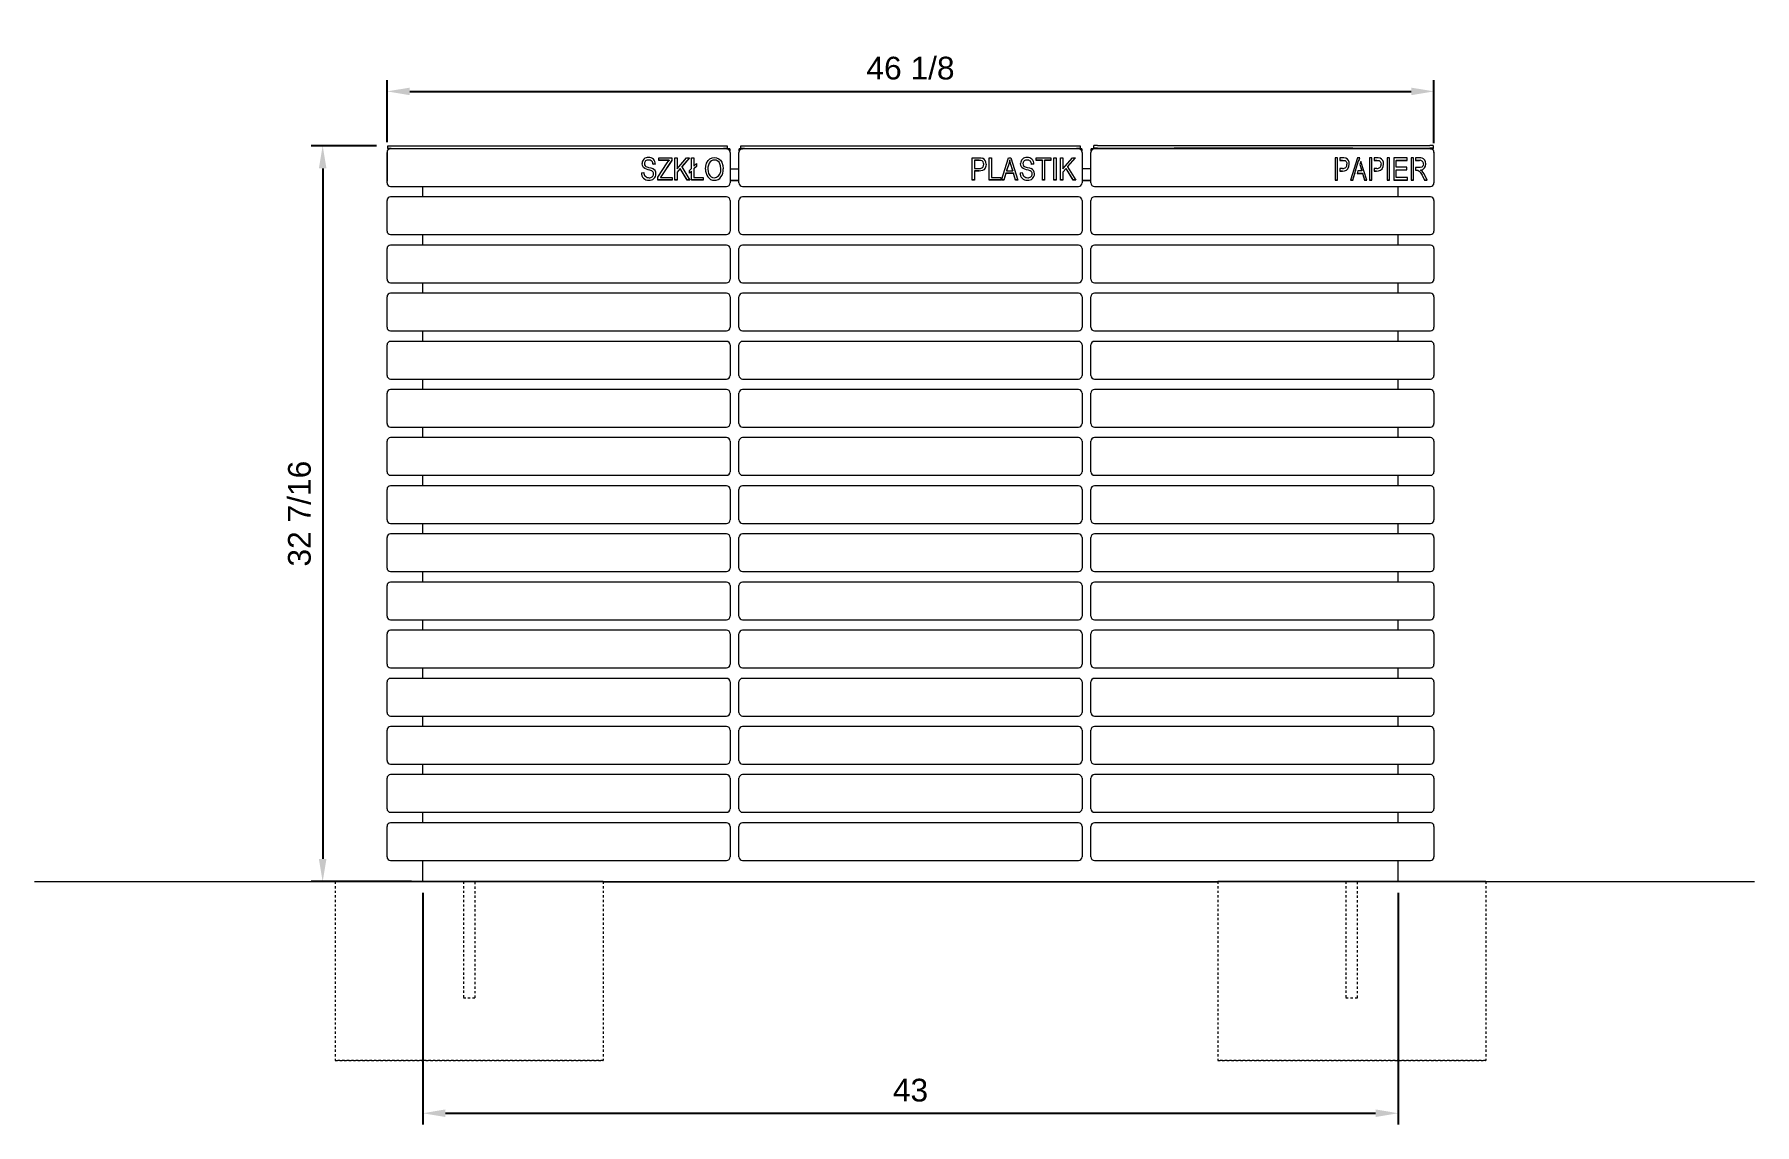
# Model space of a CAD drawing. Header units: inches. Extents: x -12 to 151, y -1 to 123.
# Drawn here: x -11.5 to 64.3, y 75.2 to 123.2 of the extents above; entities that cross this region are included whole.
import ezdxf

# ---------------------------------------------------------------- set-up
doc = ezdxf.new("R2010")
doc.units = ezdxf.units.IN
doc.header["$PDSIZE"] = -1
doc.linetypes.add('HIDDEN', pattern=[1.905, 1.27, -0.635])
for name, color, linetype, lineweight in [('ZANO_O', 10, 'Continuous', 0), ('ZANO_R', 7, 'Continuous', 0), ('ZANO_R_przerywana', 250, 'HIDDEN', 0), ('ZANO_W', 1, 'Continuous', 0)]:
    doc.layers.add(name, color=color, linetype=linetype, lineweight=lineweight)
doc.styles.get("Standard").update_dxf_attribs({"font": 'ARIALUNI.TTF'})
doc.dimstyles.new('amerykanie', dxfattribs={"dimtxt": 50, "dimasz": 50, "dimexe": 0.5, "dimexo": 0.5, "dimgap": 1, "dimtad": 1, "dimdec": 0, "dimzin": 0, "dimlunit": 5, "dimtxsty": 'Standard', "dimcen": 0.09, "dimclrd": 1, "dimclre": 1, "dimclrt": 1, "dimazin": 0, "dimtfac": 1, "dimtdec": 0, "dimtmove": 0, "dimatfit": 3, "dimfxl": 1, "dimtzin": 0, "dimarcsym": 1})

# ---------------------------------------------------------------- blocks, each defined once
blk = doc.blocks.new('*D359')
at = {"layer": 'Defpoints', "color": 0}
for p in [(4.053, 118.327), (1.187, 85.909), (5.598, 85.909)]:
    blk.add_point(p, dxfattribs=at)
at = {"layer": 'ZANO_W', "color": 1, "lineweight": -2}
for p, q in [((3.553, 118.327), (0.687, 118.327)), ((1.187, 117.327), (1.187, 86.909)), ((5.098, 85.909), (0.687, 85.909))]:
    blk.add_line(p, q, dxfattribs=at)
at = {"layer": 'ZANO_W', "color": 1}
for points in [[(1.353, 117.327), (1.02, 117.327), (1.187, 118.327)], [(1.02, 86.909), (1.353, 86.909), (1.187, 85.909)]]:
    blk.add_solid(points, dxfattribs=at)
at = {"layer": 'ZANO_W', "color": 1, "insert": (0.167, 102.118), "char_height": 1, "attachment_point": 5, "rotation": 90}
blk.add_mtext('32 7/16', dxfattribs=at)
blk = doc.blocks.new('*D360')
at = {"layer": 'Defpoints', "color": 0}
for p in [(50.161, 120.718), (4.024, 117.988), (50.161, 117.945)]:
    blk.add_point(p, dxfattribs=at)
at = {"layer": 'ZANO_W', "color": 1, "lineweight": -2}
for p, q in [((4.024, 118.488), (4.024, 121.218)), ((5.024, 120.718), (49.161, 120.718)), ((50.161, 118.445), (50.161, 121.218))]:
    blk.add_line(p, q, dxfattribs=at)
at = {"layer": 'ZANO_W', "color": 1}
for points in [[(5.024, 120.884), (5.024, 120.551), (4.024, 120.718)], [(49.161, 120.551), (49.161, 120.884), (50.161, 120.718)]]:
    blk.add_solid(points, dxfattribs=at)
at = {"layer": 'ZANO_W', "color": 1, "insert": (27.092, 121.737), "char_height": 1, "attachment_point": 5}
blk.add_mtext('46 1/8', dxfattribs=at)
blk = doc.blocks.new('*D366')
at = {"layer": 'Defpoints', "color": 0}
for p in [(5.598, 85.909), (48.587, 85.909), (48.587, 75.707)]:
    blk.add_point(p, dxfattribs=at)
at = {"layer": 'ZANO_W', "color": 1, "lineweight": -2}
for p, q in [((5.598, 85.409), (5.598, 75.207)), ((48.587, 85.409), (48.587, 75.207)), ((6.598, 75.707), (47.587, 75.707))]:
    blk.add_line(p, q, dxfattribs=at)
at = {"layer": 'ZANO_W', "color": 1}
for points in [[(6.598, 75.874), (6.598, 75.541), (5.598, 75.707)], [(47.587, 75.541), (47.587, 75.874), (48.587, 75.707)]]:
    blk.add_solid(points, dxfattribs=at)
at = {"layer": 'ZANO_W', "color": 1, "insert": (27.092, 76.718), "char_height": 1, "attachment_point": 5}
blk.add_mtext('43', dxfattribs=at)

msp = doc.modelspace()

# ---------------------------------------------------------------- linework, layer by layer
at = {"layer": 'ZANO_O'}
msp.add_lwpolyline([(5.59819, 85.9089), (5.59819, 85.9089)], dxfattribs=at)
at = {"layer": 'ZANO_R'}
for p, q in [((4.0529, 118.20925), (4.0529, 118.32735)), ((4.0529, 118.32735), (4.21036, 118.32735)), ((4.21036, 118.32735), (18.85476, 118.32735)), ((18.85476, 118.32735), (19.01223, 118.32735)), ((19.01223, 118.32735), (19.01223, 118.20925)), ((19.61272, 118.20925), (19.61272, 118.32735)), ((19.61272, 118.32735), (19.77019, 118.32735)), ((19.77019, 118.32735), (34.41459, 118.32735)), ((34.41459, 118.32735), (34.57206, 118.32735)), ((34.57206, 118.32735), (34.57206, 118.20925)), ((35.17255, 118.22101), (35.17255, 118.33911)), ((35.33002, 118.33921), (49.97442, 118.33921)), ((50.13188, 118.33911), (50.13188, 118.22101)), ((4.02337, 118.03503), (4.02337, 116.76888)), ((4.0237, 118.03988), (4.02352, 118.03988)), ((4.02352, 118.03988), (4.02352, 118.03239)), ((4.02352, 117.94452), (4.02352, 118.03239)), ((4.02352, 116.68786), (4.02352, 117.94452)), ((4.21036, 118.20925), (4.0529, 118.20925)), ((4.0529, 118.20925), (4.0529, 118.12425)), ((4.10546, 118.17113), (4.10546, 118.18957)), ((4.17142, 118.18957), (4.10546, 118.18957)), ((18.98286, 118.18986), (4.18099, 118.18986)), ((4.21036, 118.20925), (18.85476, 118.20925)), ((15.36305, 117.54299), (15.36305, 117.5375)), ((15.54978, 117.69958), (15.54978, 117.69409)), ((15.84875, 117.52107), (15.74649, 117.50832)), ((15.84875, 117.51558), (15.74649, 117.50283)), ((15.74649, 117.50832), (15.74649, 117.50283)), ((15.951, 116.93385), (16.37158, 117.56439)), ((16.00212, 117.79609), (16.57728, 117.79609)), ((16.00212, 117.68134), (16.00212, 117.79609)), ((16.45686, 117.68683), (16.00212, 117.68683)), ((16.45686, 117.68134), (16.00212, 117.68134)), ((16.57728, 117.68683), (16.11795, 117.00369)), ((16.57728, 117.68134), (16.11795, 116.9982)), ((16.45686, 117.68683), (16.45686, 117.68134)), ((16.57728, 117.79609), (16.57728, 117.68134)), ((16.7051, 117.79609), (16.80735, 117.79609)), ((16.7051, 116.81432), (16.7051, 117.79609)), ((16.80735, 117.307), (17.22474, 117.79609)), ((16.80735, 117.79609), (16.80735, 117.307)), ((17.35495, 117.79609), (17.01505, 117.39784)), ((17.35026, 117.79609), (17.01505, 117.40333)), ((17.22474, 117.79609), (17.35495, 117.79609)), ((17.44642, 117.79609), (17.54867, 117.79609)), ((17.44642, 117.31915), (17.44642, 117.79609)), ((17.54867, 117.79609), (17.54867, 117.42095)), ((17.54867, 117.42095), (17.6637, 117.5353)), ((17.6637, 117.5353), (17.6637, 117.41458)), ((18.45116, 117.69958), (18.45116, 117.69409)), ((18.6946, 117.53462), (18.6946, 117.52913)), ((19.01223, 118.20925), (18.85476, 118.20925)), ((18.99243, 118.18957), (19.13048, 118.18957)), ((19.13048, 118.18948), (18.99384, 118.18948)), ((19.01223, 118.18957), (19.01223, 118.20925)), ((19.13048, 118.18399), (19.02547, 118.18399)), ((19.13048, 118.18948), (19.13048, 118.18957)), ((19.13048, 118.18948), (19.13048, 118.18399)), ((19.13048, 118.18399), (19.13048, 118.08719)), ((19.14032, 118.03239), (19.14032, 117.94452)), ((19.14032, 117.94452), (19.14032, 116.68786)), ((19.53399, 117.94452), (19.53399, 118.03239)), ((19.53399, 116.68786), (19.53399, 117.94452)), ((19.54383, 118.18957), (19.54383, 118.18948)), ((19.54383, 118.18957), (19.68189, 118.18957)), ((19.54383, 118.18948), (19.54383, 118.18399)), ((19.68047, 118.18948), (19.54383, 118.18948)), ((19.54383, 118.08719), (19.54383, 118.18399)), ((19.64884, 118.18399), (19.54383, 118.18399)), ((19.77019, 118.20925), (19.61272, 118.20925)), ((19.61272, 118.20925), (19.61272, 118.18957)), ((34.49332, 118.18986), (19.69146, 118.18986)), ((19.77019, 118.20925), (34.41459, 118.20925)), ((29.80936, 117.79609), (30.11252, 117.79609)), ((29.80936, 116.81432), (29.80936, 117.79609)), ((29.91161, 117.68683), (29.91161, 117.68134)), ((30.1237, 117.68683), (29.91161, 117.68683)), ((30.1237, 117.68134), (29.91161, 117.68134)), ((29.91161, 117.68134), (29.91161, 117.32433)), ((30.32061, 117.51171), (30.32061, 117.50622)), ((30.56346, 117.79609), (30.66571, 117.79609)), ((30.56346, 116.81432), (30.56346, 117.79609)), ((30.66571, 117.79609), (30.66571, 116.92907)), ((31.10028, 116.81432), (31.41462, 117.79609)), ((31.41881, 117.5135), (31.32615, 117.22782)), ((31.41881, 117.50801), (31.32615, 117.22233)), ((31.41462, 117.79609), (31.51427, 117.79609)), ((31.46455, 117.69938), (31.46455, 117.69389)), ((31.51427, 117.79609), (31.82882, 116.81432)), ((32.0461, 117.54299), (32.0461, 117.5375)), ((32.23283, 117.69958), (32.23283, 117.69409)), ((32.53179, 117.52107), (32.42954, 117.50832)), ((32.53179, 117.51558), (32.42954, 117.50283)), ((32.42954, 117.50832), (32.42954, 117.50283)), ((32.63404, 117.79609), (33.27311, 117.79609)), ((32.63404, 117.68134), (32.63404, 117.79609)), ((32.90245, 117.68683), (32.63404, 117.68683)), ((32.90245, 117.68134), (32.63404, 117.68134)), ((32.90245, 117.68683), (32.90245, 117.68134)), ((32.90245, 116.81432), (32.90245, 117.68134)), ((33.0047, 117.68683), (33.0047, 117.68134)), ((33.27311, 117.68683), (33.0047, 117.68683)), ((33.0047, 117.68134), (33.0047, 116.81432)), ((33.27311, 117.68134), (33.0047, 117.68134)), ((33.27311, 117.79609), (33.27311, 117.68134)), ((33.41371, 117.79609), (33.51596, 117.79609)), ((33.41371, 116.81432), (33.41371, 117.79609)), ((33.51596, 117.79609), (33.51596, 116.81432)), ((33.70768, 117.79609), (33.80993, 117.79609)), ((33.70768, 116.81432), (33.70768, 117.79609)), ((33.80993, 117.307), (34.22732, 117.79609)), ((33.80993, 117.79609), (33.80993, 117.307)), ((34.35753, 117.79609), (34.01763, 117.39784)), ((34.35284, 117.79609), (34.01763, 117.40333)), ((34.22732, 117.79609), (34.35753, 117.79609)), ((34.57206, 118.20925), (34.41459, 118.20925)), ((34.64095, 118.18957), (34.50289, 118.18957)), ((34.64095, 118.18948), (34.50431, 118.18948)), ((34.64095, 118.18399), (34.53594, 118.18399)), ((34.57206, 118.18957), (34.57206, 118.20925)), ((34.64095, 118.18957), (34.64095, 118.18948)), ((34.64095, 118.18948), (34.64095, 118.18399)), ((34.64095, 118.18399), (34.64095, 118.08719)), ((34.65079, 118.03239), (34.65079, 117.94452)), ((34.65079, 117.94452), (34.65079, 116.68786)), ((35.04446, 117.94452), (35.04446, 118.03239)), ((35.04446, 116.68786), (35.04446, 117.94452)), ((35.0543, 118.18948), (35.0543, 118.18957)), ((35.19235, 118.18957), (35.0543, 118.18957)), ((35.19094, 118.18948), (35.0543, 118.18948)), ((35.0543, 118.18948), (35.0543, 118.18399)), ((35.0543, 118.08719), (35.0543, 118.18399)), ((35.15931, 118.18399), (35.0543, 118.18399)), ((35.17255, 118.20895), (35.17255, 118.22101)), ((35.17255, 118.20895), (35.17255, 118.18957)), ((50.00379, 118.18986), (35.20192, 118.18986)), ((35.33002, 118.22111), (49.97442, 118.22111)), ((38.71555, 118.21743), (38.71555, 118.2125)), ((46.19522, 118.21768), (39.10922, 118.21768)), ((39.10922, 118.21224), (46.19522, 118.21224)), ((45.91656, 117.79609), (45.81431, 117.79609)), ((45.81431, 117.79609), (45.81431, 116.81432)), ((45.91656, 116.81432), (45.91656, 117.79609)), ((46.11747, 117.79609), (46.01497, 117.79609)), ((46.01497, 117.79609), (46.01497, 117.68134)), ((46.01497, 117.68683), (46.12865, 117.68683)), ((46.01497, 117.68134), (46.12865, 117.68134)), ((46.32556, 117.51171), (46.32556, 117.50622)), ((46.79328, 117.79609), (46.47894, 116.81432)), ((46.58888, 118.2125), (46.58888, 118.21743)), ((46.70481, 117.22782), (46.79748, 117.5135)), ((46.70481, 117.22233), (46.79748, 117.50801)), ((46.89294, 117.79609), (46.79328, 117.79609)), ((46.84321, 117.69938), (46.84321, 117.69389)), ((46.8504, 117.66398), (46.89294, 117.79609)), ((46.8504, 117.66947), (46.89117, 117.79609)), ((46.8504, 117.66947), (46.8504, 117.66398)), ((46.94449, 117.63517), (46.89878, 117.4932)), ((47.20748, 116.81432), (46.94449, 117.63517)), ((47.42476, 117.79609), (47.32251, 117.79609)), ((47.32251, 117.79609), (47.32251, 116.81432)), ((47.42476, 116.81432), (47.42476, 117.79609)), ((47.62567, 117.79609), (47.52318, 117.79609)), ((47.52318, 117.79609), (47.52318, 117.68134)), ((47.52318, 117.68683), (47.63685, 117.68683)), ((47.52318, 117.68134), (47.63685, 117.68134)), ((47.83377, 117.51171), (47.83377, 117.50622)), ((48.20443, 117.79609), (48.10218, 117.79609)), ((48.10218, 117.79609), (48.10218, 116.81432)), ((48.20443, 116.81432), (48.20443, 117.79609)), ((48.98409, 117.79609), (48.39615, 117.79609)), ((48.39615, 117.79609), (48.39615, 116.81432)), ((48.4984, 117.68683), (48.4984, 117.68134)), ((48.4984, 117.68683), (48.98409, 117.68683)), ((48.4984, 117.37533), (48.4984, 117.68134)), ((48.4984, 117.68134), (48.98409, 117.68134)), ((48.98409, 117.68134), (48.98409, 117.79609)), ((49.2525, 117.79609), (49.15025, 117.79609)), ((49.15025, 117.79609), (49.15025, 116.81432)), ((49.2525, 116.81432), (49.2525, 117.79609)), ((49.51172, 117.79609), (49.35092, 117.79609)), ((49.35092, 117.79609), (49.35092, 117.68134)), ((49.35092, 117.68683), (49.51891, 117.68683)), ((49.35092, 117.68134), (49.51891, 117.68134)), ((49.69985, 117.53044), (49.69985, 117.52495)), ((50.01336, 118.18957), (50.07932, 118.18957)), ((50.07932, 118.17113), (50.07932, 118.18957)), ((50.13188, 118.22101), (50.13188, 118.20895)), ((50.13188, 118.12429), (50.13188, 118.20895)), ((50.16108, 118.03988), (50.16126, 118.03988)), ((50.16126, 118.03988), (50.16126, 118.03239)), ((50.16126, 118.03239), (50.16126, 117.94452)), ((50.16126, 117.94452), (50.16126, 116.68786)), ((50.16141, 118.03503), (50.16141, 116.76888)), ((4.02337, 116.76888), (4.02337, 116.76339)), ((15.23524, 117.13308), (15.33749, 117.14582)), ((15.56436, 116.80706), (15.56436, 116.80157)), ((15.77206, 117.08996), (15.77206, 117.08446)), ((15.951, 116.81432), (15.951, 116.93385)), ((16.59007, 116.81981), (15.951, 116.81981)), ((16.59007, 116.81432), (15.951, 116.81432)), ((16.11795, 117.00369), (16.06822, 116.93456)), ((16.11795, 116.9982), (16.06822, 116.92907)), ((16.06822, 116.93456), (16.06822, 116.92907)), ((16.06822, 116.92907), (16.59007, 116.92907)), ((16.11795, 117.00369), (16.11795, 116.9982)), ((16.59007, 116.92907), (16.59007, 116.81432)), ((16.80735, 116.81981), (16.7051, 116.81981)), ((16.80735, 116.81432), (16.7051, 116.81432)), ((16.94635, 117.32285), (16.80735, 117.16008)), ((16.94635, 117.31736), (16.80735, 117.15459)), ((16.80735, 117.16008), (16.80735, 117.15459)), ((16.80735, 117.15459), (16.80735, 116.81432)), ((16.94635, 117.32285), (16.94635, 117.31736)), ((17.2523, 116.81981), (16.94635, 117.32285)), ((17.2523, 116.81432), (16.94635, 117.31736)), ((17.01505, 117.40333), (17.01505, 117.39784)), ((17.01505, 117.39784), (17.36973, 116.81432)), ((17.2523, 116.81981), (17.2523, 116.81432)), ((17.36639, 116.81981), (17.2523, 116.81981)), ((17.36973, 116.81432), (17.2523, 116.81432)), ((17.35695, 117.2301), (17.44642, 117.31915)), ((17.35695, 117.10937), (17.35695, 117.2301)), ((17.44642, 117.20391), (17.35695, 117.11486)), ((17.44642, 117.19842), (17.35695, 117.10937)), ((17.44642, 117.20391), (17.44642, 117.19842)), ((17.44642, 116.81432), (17.44642, 117.19842)), ((17.95767, 116.81981), (17.44642, 116.81981)), ((17.95767, 116.81432), (17.44642, 116.81432)), ((17.6637, 117.42007), (17.54867, 117.30571)), ((17.6637, 117.41458), (17.54867, 117.30022)), ((17.54867, 117.30571), (17.54867, 117.30022)), ((17.54867, 117.30022), (17.54867, 116.92907)), ((17.54867, 116.92907), (17.95767, 116.92907)), ((17.95767, 116.92907), (17.95767, 116.81432)), ((18.15958, 116.96106), (18.15958, 116.95557)), ((18.16218, 117.29615), (18.16218, 117.29066)), ((18.44976, 116.80706), (18.44976, 116.80157)), ((18.73734, 117.31269), (18.73734, 117.30719)), ((18.73934, 116.95707), (18.73934, 116.95158)), ((19.14032, 117.31208), (19.53399, 117.31208)), ((19.14032, 116.80518), (19.53399, 116.80518)), ((19.14032, 116.79969), (19.53399, 116.79969)), ((29.91161, 116.81981), (29.80936, 116.81981)), ((29.91161, 116.81432), (29.80936, 116.81432)), ((29.91161, 117.32433), (30.1257, 117.32433)), ((30.11931, 117.21507), (29.91161, 117.21507)), ((29.91161, 117.21507), (29.91161, 117.20958)), ((29.91161, 117.20958), (29.91161, 116.81432)), ((30.11931, 117.20958), (29.91161, 117.20958)), ((30.11931, 117.21507), (30.11931, 117.20958)), ((31.07471, 116.81981), (30.56346, 116.81981)), ((31.07471, 116.81432), (30.56346, 116.81432)), ((30.66571, 116.92907), (31.07471, 116.92907)), ((31.07471, 116.92907), (31.07471, 116.81432)), ((31.20672, 116.81432), (31.10028, 116.81432)), ((31.20672, 116.81981), (31.10203, 116.81981)), ((31.2926, 117.11307), (31.20672, 116.81981)), ((31.2926, 117.10757), (31.20672, 116.81432)), ((31.20672, 116.81981), (31.20672, 116.81432)), ((31.2926, 117.11307), (31.2926, 117.10757)), ((31.6365, 117.11307), (31.2926, 117.11307)), ((31.6365, 117.10757), (31.2926, 117.10757)), ((31.32615, 117.22782), (31.32615, 117.22233)), ((31.32615, 117.22233), (31.60274, 117.22233)), ((31.60274, 117.22782), (31.52046, 117.49757)), ((31.60274, 117.22233), (31.52046, 117.49207)), ((31.60274, 117.22782), (31.60274, 117.22233)), ((31.6365, 117.11307), (31.6365, 117.10757)), ((31.72257, 116.81981), (31.6365, 117.11307)), ((31.72257, 116.81432), (31.6365, 117.10757)), ((31.72257, 116.81981), (31.72257, 116.81432)), ((31.82706, 116.81981), (31.72257, 116.81981)), ((31.82882, 116.81432), (31.72257, 116.81432)), ((31.91829, 117.13308), (32.02054, 117.14582)), ((32.24741, 116.80706), (32.24741, 116.80157)), ((32.4551, 117.08996), (32.4551, 117.08446)), ((33.0047, 116.81981), (32.90245, 116.81981)), ((33.0047, 116.81432), (32.90245, 116.81432)), ((33.51596, 116.81981), (33.41371, 116.81981)), ((33.51596, 116.81432), (33.41371, 116.81432)), ((33.80993, 116.81981), (33.70768, 116.81981)), ((33.80993, 116.81432), (33.70768, 116.81432)), ((33.94893, 117.32285), (33.80993, 117.16008)), ((33.94893, 117.31736), (33.80993, 117.15459)), ((33.80993, 117.16008), (33.80993, 117.15459)), ((33.80993, 117.15459), (33.80993, 116.81432)), ((33.94893, 117.32285), (33.94893, 117.31736)), ((34.25488, 116.81981), (33.94893, 117.32285)), ((34.25488, 116.81432), (33.94893, 117.31736)), ((34.01763, 117.40333), (34.01763, 117.39784)), ((34.01763, 117.39784), (34.37231, 116.81432)), ((34.25488, 116.81981), (34.25488, 116.81432)), ((34.36897, 116.81981), (34.25488, 116.81981)), ((34.37231, 116.81432), (34.25488, 116.81432)), ((35.04446, 117.31208), (34.65079, 117.31208)), ((34.65079, 116.80518), (35.04446, 116.80518)), ((34.65079, 116.79969), (35.04446, 116.79969)), ((45.81431, 116.81981), (45.91656, 116.81981)), ((45.81431, 116.81432), (45.91656, 116.81432)), ((46.13065, 117.32433), (46.01497, 117.32433)), ((46.01497, 117.32433), (46.01497, 117.20958)), ((46.01497, 117.21507), (46.12426, 117.21507)), ((46.01497, 117.20958), (46.12426, 117.20958)), ((46.12426, 117.21507), (46.12426, 117.20958)), ((46.47894, 116.81432), (46.58538, 116.81432)), ((46.4807, 116.81981), (46.58538, 116.81981)), ((46.58538, 116.81981), (46.67126, 117.11307)), ((46.58538, 116.81432), (46.67126, 117.10757)), ((46.58538, 116.81981), (46.58538, 116.81432)), ((46.67126, 117.10757), (46.70821, 117.22233)), ((46.67126, 117.11307), (46.70644, 117.22233)), ((46.67126, 117.11307), (46.67126, 117.10757)), ((46.70481, 117.22782), (46.70481, 117.22233)), ((46.70821, 117.22233), (46.70481, 117.22233)), ((46.81157, 117.22233), (46.77463, 117.10757)), ((46.77463, 117.10757), (47.01516, 117.10757)), ((46.7764, 117.11307), (47.01516, 117.11307)), ((46.98141, 117.22233), (46.81157, 117.22233)), ((46.89878, 117.4932), (46.89913, 117.49207)), ((46.89913, 117.49207), (46.98141, 117.22233)), ((46.89965, 117.49587), (46.98141, 117.22782)), ((46.98141, 117.22782), (46.98141, 117.22233)), ((47.01516, 117.11307), (47.01516, 117.10757)), ((47.01516, 117.11307), (47.10123, 116.81981)), ((47.01516, 117.10757), (47.10123, 116.81432)), ((47.10123, 116.81981), (47.10123, 116.81432)), ((47.10123, 116.81981), (47.20572, 116.81981)), ((47.10123, 116.81432), (47.20748, 116.81432)), ((47.32251, 116.81981), (47.42476, 116.81981)), ((47.32251, 116.81432), (47.42476, 116.81432)), ((47.63885, 117.32433), (47.52318, 117.32433)), ((47.52318, 117.32433), (47.52318, 117.20958)), ((47.52318, 117.21507), (47.63246, 117.21507)), ((47.52318, 117.20958), (47.63246, 117.20958)), ((47.63246, 117.21507), (47.63246, 117.20958)), ((48.10218, 116.81981), (48.20443, 116.81981)), ((48.10218, 116.81432), (48.20443, 116.81432)), ((48.39615, 116.81981), (48.99687, 116.81981)), ((48.39615, 116.81432), (48.99687, 116.81432)), ((48.95853, 117.37533), (48.4984, 117.37533)), ((48.4984, 117.26607), (48.4984, 117.26058)), ((48.4984, 117.26607), (48.95853, 117.26607)), ((48.4984, 116.92907), (48.4984, 117.26058)), ((48.4984, 117.26058), (48.95853, 117.26058)), ((48.99687, 116.92907), (48.4984, 116.92907)), ((48.95853, 117.26058), (48.95853, 117.37533)), ((48.99687, 116.81432), (48.99687, 116.92907)), ((49.15025, 116.81981), (49.2525, 116.81981)), ((49.15025, 116.81432), (49.2525, 116.81432)), ((49.49235, 117.36258), (49.35092, 117.36258)), ((49.35092, 117.36258), (49.35092, 117.24783)), ((49.35092, 117.25332), (49.38291, 117.25332)), ((49.35092, 117.24783), (49.38291, 117.24783)), ((49.57203, 117.25969), (49.57203, 117.2542)), ((49.63614, 117.02979), (49.74978, 116.81981)), ((49.63614, 117.0243), (49.74978, 116.81432)), ((49.86601, 116.81432), (49.72202, 117.08267)), ((49.74978, 116.81981), (49.74978, 116.81432)), ((49.74978, 116.81981), (49.86306, 116.81981)), ((49.74978, 116.81432), (49.86601, 116.81432)), ((50.16141, 116.76888), (50.16141, 116.76339)), ((4.18099, 116.53039), (18.98286, 116.53039)), ((18.98286, 116.06924), (4.18099, 116.06924)), ((5.59819, 116.06924), (5.59819, 116.53039)), ((19.69146, 116.53039), (34.49332, 116.53039)), ((34.49332, 116.06924), (19.69146, 116.06924)), ((35.20192, 116.53039), (50.00379, 116.53039)), ((50.00379, 116.06924), (35.20192, 116.06924)), ((48.58659, 116.06924), (48.58659, 116.53039)), ((4.02352, 115.8239), (4.02352, 115.91177)), ((4.02352, 114.56723), (4.02352, 115.8239)), ((19.14032, 115.91177), (19.14032, 115.8239)), ((19.14032, 115.8239), (19.14032, 114.56723)), ((19.53399, 115.8239), (19.53399, 115.91177)), ((19.53399, 114.56723), (19.53399, 115.8239)), ((34.65079, 115.91177), (34.65079, 115.8239)), ((34.65079, 115.8239), (34.65079, 114.56723)), ((35.04446, 115.8239), (35.04446, 115.91177)), ((35.04446, 114.56723), (35.04446, 115.8239)), ((50.16126, 115.91177), (50.16126, 115.8239)), ((50.16126, 115.8239), (50.16126, 114.56723)), ((4.02352, 113.70328), (4.02352, 113.79115)), ((4.18099, 114.40977), (18.98286, 114.40977)), ((18.98286, 113.94862), (4.18099, 113.94862)), ((5.59819, 113.94862), (5.59819, 114.40977)), ((19.14032, 113.79115), (19.14032, 113.70328)), ((19.53399, 113.70328), (19.53399, 113.79115)), ((19.69146, 114.40977), (34.49332, 114.40977)), ((34.49332, 113.94862), (19.69146, 113.94862)), ((34.65079, 113.79115), (34.65079, 113.70328)), ((35.04446, 113.70328), (35.04446, 113.79115)), ((35.20192, 114.40977), (50.00379, 114.40977)), ((50.00379, 113.94862), (35.20192, 113.94862)), ((48.58659, 113.94862), (48.58659, 114.40977)), ((50.16126, 113.79115), (50.16126, 113.70328)), ((4.02352, 112.44661), (4.02352, 113.70328)), ((19.14032, 113.70328), (19.14032, 112.44661)), ((19.53399, 112.44661), (19.53399, 113.70328)), ((34.65079, 113.70328), (34.65079, 112.44661)), ((35.04446, 112.44661), (35.04446, 113.70328)), ((50.16126, 113.70328), (50.16126, 112.44661)), ((4.18099, 112.28914), (18.98286, 112.28914)), ((5.59819, 111.828), (5.59819, 112.28914)), ((19.69146, 112.28914), (34.49332, 112.28914)), ((35.20192, 112.28914), (50.00379, 112.28914)), ((48.58659, 111.828), (48.58659, 112.28914)), ((4.02352, 111.58265), (4.02352, 111.67053)), ((4.02352, 110.32599), (4.02352, 111.58265)), ((18.98286, 111.828), (4.18099, 111.828)), ((19.14032, 111.67053), (19.14032, 111.58265)), ((19.14032, 111.58265), (19.14032, 110.32599)), ((19.53399, 111.58265), (19.53399, 111.67053)), ((19.53399, 110.32599), (19.53399, 111.58265)), ((34.49332, 111.828), (19.69146, 111.828)), ((34.65079, 111.67053), (34.65079, 111.58265)), ((34.65079, 111.58265), (34.65079, 110.32599)), ((35.04446, 111.58265), (35.04446, 111.67053)), ((35.04446, 110.32599), (35.04446, 111.58265)), ((50.00379, 111.828), (35.20192, 111.828)), ((50.16126, 111.67053), (50.16126, 111.58265)), ((50.16126, 111.58265), (50.16126, 110.32599)), ((4.18099, 110.16852), (18.98286, 110.16852)), ((5.59819, 109.70737), (5.59819, 110.16852)), ((19.69146, 110.16852), (34.49332, 110.16852)), ((35.20192, 110.16852), (50.00379, 110.16852)), ((48.58659, 109.70737), (48.58659, 110.16852)), ((4.02352, 109.46203), (4.02352, 109.54991)), ((4.02352, 108.20537), (4.02352, 109.46203)), ((18.98286, 109.70737), (4.18099, 109.70737)), ((19.14032, 109.54991), (19.14032, 109.46203)), ((19.14032, 109.46203), (19.14032, 108.20537)), ((19.53399, 109.46203), (19.53399, 109.54991)), ((19.53399, 108.20537), (19.53399, 109.46203)), ((34.49332, 109.70737), (19.69146, 109.70737)), ((34.65079, 109.54991), (34.65079, 109.46203)), ((34.65079, 109.46203), (34.65079, 108.20537)), ((35.04446, 109.46203), (35.04446, 109.54991)), ((35.04446, 108.20537), (35.04446, 109.46203)), ((50.00379, 109.70737), (35.20192, 109.70737)), ((50.16126, 109.54991), (50.16126, 109.46203)), ((50.16126, 109.46203), (50.16126, 108.20537)), ((4.18099, 108.0479), (18.98286, 108.0479)), ((5.59819, 107.58675), (5.59819, 108.0479)), ((19.69146, 108.0479), (34.49332, 108.0479)), ((35.20192, 108.0479), (50.00379, 108.0479)), ((48.58659, 107.58675), (48.58659, 108.0479)), ((4.02352, 107.34141), (4.02352, 107.42929)), ((4.02352, 106.08475), (4.02352, 107.34141)), ((18.98286, 107.58675), (4.18099, 107.58675)), ((19.14032, 107.42929), (19.14032, 107.34141)), ((19.14032, 107.34141), (19.14032, 106.08475)), ((19.53399, 107.34141), (19.53399, 107.42929)), ((19.53399, 106.08475), (19.53399, 107.34141)), ((34.49332, 107.58675), (19.69146, 107.58675)), ((34.65079, 107.42929), (34.65079, 107.34141)), ((34.65079, 107.34141), (34.65079, 106.08475)), ((35.04446, 107.34141), (35.04446, 107.42929)), ((35.04446, 106.08475), (35.04446, 107.34141)), ((50.00379, 107.58675), (35.20192, 107.58675)), ((50.16126, 107.42929), (50.16126, 107.34141)), ((50.16126, 107.34141), (50.16126, 106.08475)), ((4.18099, 105.92728), (18.98286, 105.92728)), ((18.98286, 105.46613), (4.18099, 105.46613)), ((5.59819, 105.46613), (5.59819, 105.92728)), ((19.69146, 105.92728), (34.49332, 105.92728)), ((34.49332, 105.46613), (19.69146, 105.46613)), ((35.20192, 105.92728), (50.00379, 105.92728)), ((50.00379, 105.46613), (35.20192, 105.46613)), ((48.58659, 105.46613), (48.58659, 105.92728)), ((4.02352, 105.22079), (4.02352, 105.30866)), ((4.02352, 103.96412), (4.02352, 105.22079)), ((19.14032, 105.30866), (19.14032, 105.22079)), ((19.14032, 105.22079), (19.14032, 103.96412)), ((19.53399, 105.22079), (19.53399, 105.30866)), ((19.53399, 103.96412), (19.53399, 105.22079)), ((34.65079, 105.30866), (34.65079, 105.22079)), ((34.65079, 105.22079), (34.65079, 103.96412)), ((35.04446, 105.22079), (35.04446, 105.30866)), ((35.04446, 103.96412), (35.04446, 105.22079)), ((50.16126, 105.30866), (50.16126, 105.22079)), ((50.16126, 105.22079), (50.16126, 103.96412)), ((4.02352, 103.10017), (4.02352, 103.18804)), ((4.02352, 101.8435), (4.02352, 103.10017)), ((4.18099, 103.80666), (18.98286, 103.80666)), ((18.98286, 103.34551), (4.18099, 103.34551)), ((5.59819, 103.34551), (5.59819, 103.80666)), ((19.14032, 103.18804), (19.14032, 103.10017)), ((19.14032, 103.10017), (19.14032, 101.8435)), ((19.53399, 103.10017), (19.53399, 103.18804)), ((19.53399, 101.8435), (19.53399, 103.10017)), ((19.69146, 103.80666), (34.49332, 103.80666)), ((34.49332, 103.34551), (19.69146, 103.34551)), ((34.65079, 103.18804), (34.65079, 103.10017)), ((34.65079, 103.10017), (34.65079, 101.8435)), ((35.04446, 103.10017), (35.04446, 103.18804)), ((35.04446, 101.8435), (35.04446, 103.10017)), ((35.20192, 103.80666), (50.00379, 103.80666)), ((50.00379, 103.34551), (35.20192, 103.34551)), ((48.58659, 103.34551), (48.58659, 103.80666)), ((50.16126, 103.18804), (50.16126, 103.10017)), ((50.16126, 103.10017), (50.16126, 101.8435)), ((4.18099, 101.68604), (18.98286, 101.68604)), ((5.59819, 101.22489), (5.59819, 101.68604)), ((19.69146, 101.68604), (34.49332, 101.68604)), ((35.20192, 101.68604), (50.00379, 101.68604)), ((48.58659, 101.22489), (48.58659, 101.68604)), ((4.02352, 100.97955), (4.02352, 101.06742)), ((4.02352, 99.72288), (4.02352, 100.97955)), ((18.98286, 101.22489), (4.18099, 101.22489)), ((19.14032, 101.06742), (19.14032, 100.97955)), ((19.14032, 100.97955), (19.14032, 99.72288)), ((19.53399, 100.97955), (19.53399, 101.06742)), ((19.53399, 99.72288), (19.53399, 100.97955)), ((34.49332, 101.22489), (19.69146, 101.22489)), ((34.65079, 101.06742), (34.65079, 100.97955)), ((34.65079, 100.97955), (34.65079, 99.72288)), ((35.04446, 100.97955), (35.04446, 101.06742)), ((35.04446, 99.72288), (35.04446, 100.97955)), ((50.00379, 101.22489), (35.20192, 101.22489)), ((50.16126, 101.06742), (50.16126, 100.97955)), ((50.16126, 100.97955), (50.16126, 99.72288)), ((4.18099, 99.56541), (18.98286, 99.56541)), ((5.59819, 99.10427), (5.59819, 99.56541)), ((19.69146, 99.56541), (34.49332, 99.56541)), ((35.20192, 99.56541), (50.00379, 99.56541)), ((48.58659, 99.10427), (48.58659, 99.56541)), ((4.02352, 98.85892), (4.02352, 98.9468)), ((4.02352, 97.60226), (4.02352, 98.85892)), ((18.98286, 99.10427), (4.18099, 99.10427)), ((19.14032, 98.9468), (19.14032, 98.85892)), ((19.14032, 98.85892), (19.14032, 97.60226)), ((19.53399, 98.85892), (19.53399, 98.9468)), ((19.53399, 97.60226), (19.53399, 98.85892)), ((34.49332, 99.10427), (19.69146, 99.10427)), ((34.65079, 98.9468), (34.65079, 98.85892)), ((34.65079, 98.85892), (34.65079, 97.60226)), ((35.04446, 98.85892), (35.04446, 98.9468)), ((35.04446, 97.60226), (35.04446, 98.85892)), ((50.00379, 99.10427), (35.20192, 99.10427)), ((50.16126, 98.9468), (50.16126, 98.85892)), ((50.16126, 98.85892), (50.16126, 97.60226)), ((4.18099, 97.44479), (18.98286, 97.44479)), ((5.59819, 96.98364), (5.59819, 97.44479)), ((19.69146, 97.44479), (34.49332, 97.44479)), ((35.20192, 97.44479), (50.00379, 97.44479)), ((48.58659, 96.98364), (48.58659, 97.44479)), ((4.02352, 96.7383), (4.02352, 96.82618)), ((4.02352, 95.48164), (4.02352, 96.7383)), ((18.98286, 96.98364), (4.18099, 96.98364)), ((19.14032, 96.82618), (19.14032, 96.7383)), ((19.14032, 96.7383), (19.14032, 95.48164)), ((19.53399, 96.7383), (19.53399, 96.82618)), ((19.53399, 95.48164), (19.53399, 96.7383)), ((34.49332, 96.98364), (19.69146, 96.98364)), ((34.65079, 96.82618), (34.65079, 96.7383)), ((34.65079, 96.7383), (34.65079, 95.48164)), ((35.04446, 96.7383), (35.04446, 96.82618)), ((35.04446, 95.48164), (35.04446, 96.7383)), ((50.00379, 96.98364), (35.20192, 96.98364)), ((50.16126, 96.82618), (50.16126, 96.7383)), ((50.16126, 96.7383), (50.16126, 95.48164)), ((4.18099, 95.32417), (18.98286, 95.32417)), ((18.98286, 94.86302), (4.18099, 94.86302)), ((5.59819, 94.86302), (5.59819, 95.32417)), ((19.69146, 95.32417), (34.49332, 95.32417)), ((34.49332, 94.86302), (19.69146, 94.86302)), ((35.20192, 95.32417), (50.00379, 95.32417)), ((50.00379, 94.86302), (35.20192, 94.86302)), ((48.58659, 94.86302), (48.58659, 95.32417)), ((4.02352, 94.61768), (4.02352, 94.70556)), ((4.02352, 93.36102), (4.02352, 94.61768)), ((19.14032, 94.70556), (19.14032, 94.61768)), ((19.14032, 94.61768), (19.14032, 93.36102)), ((19.53399, 94.61768), (19.53399, 94.70556)), ((19.53399, 93.36102), (19.53399, 94.61768)), ((34.65079, 94.70556), (34.65079, 94.61768)), ((34.65079, 94.61768), (34.65079, 93.36102)), ((35.04446, 94.61768), (35.04446, 94.70556)), ((35.04446, 93.36102), (35.04446, 94.61768)), ((50.16126, 94.70556), (50.16126, 94.61768)), ((50.16126, 94.61768), (50.16126, 93.36102)), ((4.02352, 92.49706), (4.02352, 92.58493)), ((4.02352, 91.24039), (4.02352, 92.49706)), ((4.18099, 93.20355), (18.98286, 93.20355)), ((18.98286, 92.7424), (4.18099, 92.7424)), ((5.59819, 92.7424), (5.59819, 93.20355)), ((19.14032, 92.58493), (19.14032, 92.49706)), ((19.14032, 92.49706), (19.14032, 91.24039)), ((19.53399, 92.49706), (19.53399, 92.58493)), ((19.53399, 91.24039), (19.53399, 92.49706)), ((19.69146, 93.20355), (34.49332, 93.20355)), ((34.49332, 92.7424), (19.69146, 92.7424)), ((34.65079, 92.58493), (34.65079, 92.49706)), ((34.65079, 92.49706), (34.65079, 91.24039)), ((35.04446, 92.49706), (35.04446, 92.58493)), ((35.04446, 91.24039), (35.04446, 92.49706)), ((35.20192, 93.20355), (50.00379, 93.20355)), ((50.00379, 92.7424), (35.20192, 92.7424)), ((48.58659, 92.7424), (48.58659, 93.20355)), ((50.16126, 92.58493), (50.16126, 92.49706)), ((50.16126, 92.49706), (50.16126, 91.24039)), ((4.18099, 91.08293), (18.98286, 91.08293)), ((5.59819, 90.62178), (5.59819, 91.08293)), ((19.69146, 91.08293), (34.49332, 91.08293)), ((35.20192, 91.08293), (50.00379, 91.08293)), ((48.58659, 90.62178), (48.58659, 91.08293)), ((4.02352, 90.37644), (4.02352, 90.46431)), ((4.02352, 89.11977), (4.02352, 90.37644)), ((18.98286, 90.62178), (4.18099, 90.62178)), ((19.14032, 90.46431), (19.14032, 90.37644)), ((19.14032, 90.37644), (19.14032, 89.11977)), ((19.53399, 90.37644), (19.53399, 90.46431)), ((19.53399, 89.11977), (19.53399, 90.37644)), ((34.49332, 90.62178), (19.69146, 90.62178)), ((34.65079, 90.46431), (34.65079, 90.37644)), ((34.65079, 90.37644), (34.65079, 89.11977)), ((35.04446, 90.37644), (35.04446, 90.46431)), ((35.04446, 89.11977), (35.04446, 90.37644)), ((50.00379, 90.62178), (35.20192, 90.62178)), ((50.16126, 90.46431), (50.16126, 90.37644)), ((50.16126, 90.37644), (50.16126, 89.11977)), ((4.18099, 88.96231), (18.98286, 88.96231)), ((5.59819, 88.50116), (5.59819, 88.96231)), ((19.69146, 88.96231), (34.49332, 88.96231)), ((35.20192, 88.96231), (50.00379, 88.96231)), ((48.58659, 88.50116), (48.58659, 88.96231)), ((4.02352, 88.25582), (4.02352, 88.34369)), ((4.02352, 86.99915), (4.02352, 88.25582)), ((18.98286, 88.50116), (4.18099, 88.50116)), ((19.14032, 88.34369), (19.14032, 88.25582)), ((19.14032, 88.25582), (19.14032, 86.99915)), ((19.53399, 88.25582), (19.53399, 88.34369)), ((19.53399, 86.99915), (19.53399, 88.25582)), ((34.49332, 88.50116), (19.69146, 88.50116)), ((34.65079, 88.34369), (34.65079, 88.25582)), ((34.65079, 88.25582), (34.65079, 86.99915)), ((35.04446, 88.25582), (35.04446, 88.34369)), ((35.04446, 86.99915), (35.04446, 88.25582)), ((50.00379, 88.50116), (35.20192, 88.50116)), ((50.16126, 88.34369), (50.16126, 88.25582)), ((50.16126, 88.25582), (50.16126, 86.99915)), ((4.18099, 86.84169), (18.98286, 86.84169)), ((5.59819, 85.9089), (5.59819, 86.84169)), ((19.69146, 86.84169), (34.49332, 86.84169)), ((35.20192, 86.84169), (50.00379, 86.84169)), ((48.58659, 85.9089), (48.58659, 86.84169)), ((-11.51678, 85.9089), (64.29103, 85.9089)), ((1.74026, 85.9089), (13.55026, 85.9089)), ((13.55026, 85.9089), (1.74026, 85.9089)), ((7.38981, 85.9089), (7.90071, 85.9089)), ((7.38981, 85.9089), (7.90071, 85.9089)), ((13.55026, 85.90341), (40.63452, 85.90341)), ((40.63452, 85.9089), (52.44452, 85.9089)), ((52.44452, 85.9089), (40.63452, 85.9089)), ((46.28407, 85.9089), (46.79497, 85.9089)), ((46.28407, 85.9089), (46.79497, 85.9089))]:
    msp.add_line(p, q, dxfattribs=at)
at = {"layer": 'ZANO_R', "flags": 128}
for points in [[(15.52621, 117.27014), (15.45224, 117.29301), (15.3814, 117.32404), (15.32143, 117.37241), (15.27518, 117.45034), (15.2608, 117.53989)], [(15.36305, 117.5375), (15.37173, 117.47844), (15.39521, 117.43789)], [(16.37158, 117.56439), (16.41792, 117.63091), (16.45686, 117.68134)], [(18.05992, 117.29225), (18.0694, 117.42733), (18.10358, 117.55822), (18.17168, 117.67487), (18.24949, 117.74736), (18.345, 117.79396), (18.45036, 117.80884)], [(18.45116, 117.69409), (18.38176, 117.68577), (18.31713, 117.65935), (18.26226, 117.6162), (18.21953, 117.56103), (18.18391, 117.47516), (18.16698, 117.38364), (18.16218, 117.29066)], [(18.45036, 117.80884), (18.5491, 117.79518), (18.63975, 117.75384), (18.71545, 117.68913), (18.77194, 117.60707), (18.82472, 117.46), (18.83959, 117.30421)], [(18.73734, 117.30719), (18.72486, 117.43381), (18.6946, 117.52913)], [(30.11252, 117.79609), (30.20175, 117.79177), (30.27029, 117.77716)], [(30.42286, 117.5116), (30.41378, 117.42064), (30.38228, 117.33495), (30.32466, 117.26442), (30.26135, 117.2305), (30.19126, 117.21399), (30.11931, 117.20958)], [(30.32061, 117.50622), (30.31446, 117.56296), (30.29291, 117.61572), (30.25494, 117.65803), (30.19113, 117.67796), (30.1237, 117.68134)], [(30.1257, 117.32433), (30.18285, 117.32859), (30.23762, 117.34504), (30.28286, 117.37951), (30.31279, 117.4394), (30.32061, 117.50622)], [(31.46455, 117.69389), (31.44208, 117.58901), (31.41881, 117.50801)], [(31.52046, 117.49207), (31.48751, 117.60464), (31.46455, 117.69389)], [(32.20926, 117.27014), (32.13529, 117.29301), (32.06445, 117.32404), (32.00448, 117.37241), (31.95823, 117.45034), (31.94385, 117.53989)], [(32.0461, 117.5375), (32.05478, 117.47844), (32.07825, 117.43789)], [(46.27524, 117.77716), (46.18765, 117.79367), (46.11747, 117.79609)], [(46.12426, 117.20958), (46.21566, 117.21702), (46.30222, 117.24645), (46.36988, 117.30721), (46.41492, 117.40473), (46.42781, 117.5116)], [(46.12865, 117.68134), (46.1859, 117.67908), (46.2419, 117.66774), (46.28633, 117.6326), (46.31682, 117.57285), (46.32556, 117.50622)], [(46.79748, 117.50801), (46.82622, 117.61134), (46.84321, 117.69389)], [(46.84321, 117.69938), (46.84719, 117.68262), (46.8504, 117.66947)], [(46.84321, 117.69389), (46.84719, 117.67713), (46.8504, 117.66398)], [(47.78344, 117.77716), (47.69585, 117.79367), (47.62567, 117.79609)], [(47.63246, 117.20958), (47.72386, 117.21702), (47.81042, 117.24645), (47.87808, 117.30721), (47.92313, 117.40473), (47.93602, 117.5116)], [(47.63685, 117.68134), (47.69411, 117.67908), (47.7501, 117.66774), (47.79454, 117.6326), (47.82503, 117.57285), (47.83377, 117.50622)], [(49.69985, 117.52495), (49.69155, 117.46968), (49.66483, 117.42068), (49.62168, 117.38524), (49.55845, 117.36654), (49.49235, 117.36258)], [(49.8021, 117.52554), (49.79253, 117.60998), (49.76031, 117.6885), (49.70453, 117.75229), (49.64459, 117.78144), (49.57867, 117.79311), (49.51172, 117.79609)], [(15.77206, 117.08446), (15.76704, 117.12616), (15.75031, 117.16465), (15.72223, 117.19586), (15.68652, 117.21811), (15.60728, 117.24682), (15.52621, 117.27014)], [(15.55158, 117.37254), (15.64832, 117.34747), (15.72253, 117.32194)], [(18.16218, 117.29066), (18.16945, 117.19256), (18.1954, 117.09776), (18.24627, 117.01382), (18.30322, 116.9616), (18.37246, 116.92743), (18.44896, 116.91632)], [(18.44896, 116.91632), (18.5485, 116.93529), (18.63261, 116.99175), (18.69223, 117.07374), (18.72795, 117.18782), (18.73734, 117.30719)], [(32.4551, 117.08446), (32.45009, 117.12616), (32.43335, 117.16465), (32.40527, 117.19586), (32.36957, 117.21811), (32.29032, 117.24682), (32.20926, 117.27014)], [(32.23462, 117.37254), (32.33137, 117.34747), (32.40558, 117.32194)], [(49.38291, 117.24783), (49.4501, 117.24142), (49.50972, 117.21096), (49.55516, 117.16119), (49.63614, 117.0243)], [(49.63634, 117.20838), (49.60208, 117.23649), (49.57203, 117.2542)], [(49.72202, 117.08267), (49.6774, 117.15537), (49.63634, 117.20838)]]:
    msp.add_lwpolyline(points, dxfattribs=at)
at = {"layer": 'ZANO_R'}
for centre, radius, start, end in [((35.29111, 57.58785), 60.75138, 89.9633111, 90.111821), ((50.01332, 57.58711), 60.75212, 89.8881799, 90.0366882), ((4.18099, 118.03239), 0.15747, 90, 180), ((15.52593, 117.54446), 0.26516, 85.5747117, 180.9890228), ((15.52496, 117.53406), 0.16194, 81.1826459, 178.7834364), ((15.56279, 117.52325), 0.28606, 358.4645785, 93.2866269), ((15.56046, 117.50827), 0.18612, 358.3242508, 93.2883785), ((18.44798, 117.42728), 0.26683, 22.439739, 89.3176401), ((18.98286, 118.03239), 0.15747, 0, 90), ((19.69146, 118.03239), 0.15747, 90, 180), ((30.15616, 117.53498), 0.26772, 354.9896731, 64.7686978), ((32.20897, 117.54446), 0.26516, 85.5748227, 180.9890293), ((32.208, 117.53406), 0.16194, 81.183063, 178.7830636), ((32.24583, 117.52325), 0.28606, 358.4646682, 93.2865788), ((32.2435, 117.50828), 0.18612, 358.3237485, 93.288902), ((34.49332, 118.03239), 0.15747, 0, 90), ((35.20192, 118.03239), 0.15747, 90, 180), ((35.29081, 58.61611), 59.60502, 89.9623098, 90.113676), ((39.01116, -31.75279), 149.97051, 89.9625371, 90.1129364), ((39.01058, 267.30326), 149.09105, 269.88662, 270.0379065), ((46.15454, 117.49411), 0.17145, 261.9897403, 4.0503889), ((46.29327, -31.75297), 149.97069, 89.8870637, 90.0374626), ((46.29385, 267.30343), 149.09122, 269.9620938, 270.1133799), ((46.16669, 117.53818), 0.26247, 354.186386, 65.5717946), ((47.66274, 117.49411), 0.17145, 261.9897403, 4.0503889), ((47.67489, 117.53818), 0.26247, 354.186386, 65.5717946), ((49.54382, 117.52729), 0.15604, 359.1384766, 99.1852915), ((49.54405, 117.51113), 0.25845, 276.2157483, 3.1965598), ((50.01363, 58.61538), 59.60574, 89.8863249, 90.0376894), ((50.00379, 118.03239), 0.15747, 0, 90), ((15.55135, 117.11778), 0.31648, 177.2306937, 272.3553792), ((15.56636, 117.14509), 0.22887, 179.8154763, 271.7003457), ((15.60272, 117.7147), 0.34596, 233.1427612, 261.4991893), ((15.58843, 117.08643), 0.28588, 265.1702453, 0.204039), ((15.59809, 117.08854), 0.17402, 261.7593297, 358.6579787), ((15.63153, 117.09667), 0.24295, 357.8258848, 68.0030231), ((18.62026, 117.27502), 0.5606, 178.2379098, 214.7384257), ((18.4465, 117.14581), 0.34426, 213.547093, 270.5424551), ((18.4541, 117.14769), 0.34615, 269.281578, 325.4908232), ((18.26128, 117.27806), 0.5789, 325.6697689, 2.5884445), ((32.2344, 117.11778), 0.31648, 177.2307066, 272.3553918), ((32.2494, 117.14509), 0.22887, 179.8152898, 271.7003897), ((32.28577, 117.7147), 0.34596, 233.1427695, 261.4991428), ((32.27148, 117.08643), 0.28588, 265.1699455, 0.2044199), ((32.28113, 117.08854), 0.17402, 261.7593801, 358.6577616), ((32.31458, 117.09667), 0.24295, 357.8256497, 68.0031572), ((4.18099, 116.68785), 0.15747, 180, 270), ((4.18099, 115.91177), 0.15747, 90, 180), ((18.98286, 116.68785), 0.15747, 270, 0), ((18.98286, 115.91177), 0.15747, 0, 90), ((19.69146, 116.68785), 0.15747, 180, 270), ((19.69146, 115.91177), 0.15747, 90, 180), ((34.49332, 116.68785), 0.15747, 270, 0), ((34.49332, 115.91177), 0.15747, 0, 90), ((35.20192, 116.68785), 0.15747, 180, 270), ((35.20192, 115.91177), 0.15747, 90, 180), ((50.00379, 116.68785), 0.15747, 270, 0), ((50.00379, 115.91177), 0.15747, 0, 90), ((4.18099, 114.56723), 0.15747, 180, 270), ((18.98286, 114.56723), 0.15747, 270, 0), ((19.69146, 114.56723), 0.15747, 180, 270), ((34.49332, 114.56723), 0.15747, 270, 0), ((35.20192, 114.56723), 0.15747, 180, 270), ((50.00379, 114.56723), 0.15747, 270, 0), ((4.18099, 113.79115), 0.15747, 90, 180), ((18.98286, 113.79115), 0.15747, 0, 90), ((19.69146, 113.79115), 0.15747, 90, 180), ((34.49332, 113.79115), 0.15747, 0, 90), ((35.20192, 113.79115), 0.15747, 90, 180), ((50.00379, 113.79115), 0.15747, 0, 90), ((4.18099, 112.44661), 0.15747, 180, 270), ((18.98286, 112.44661), 0.15747, 270, 0), ((19.69146, 112.44661), 0.15747, 180, 270), ((34.49332, 112.44661), 0.15747, 270, 0), ((35.20192, 112.44661), 0.15747, 180, 270), ((50.00379, 112.44661), 0.15747, 270, 0), ((4.18099, 111.67053), 0.15747, 90, 180), ((18.98286, 111.67053), 0.15747, 0, 90), ((19.69146, 111.67053), 0.15747, 90, 180), ((34.49332, 111.67053), 0.15747, 0, 90), ((35.20192, 111.67053), 0.15747, 90, 180), ((50.00379, 111.67053), 0.15747, 0, 90), ((4.18099, 110.32599), 0.15747, 180, 270), ((18.98286, 110.32599), 0.15747, 270, 0), ((19.69146, 110.32599), 0.15747, 180, 270), ((34.49332, 110.32599), 0.15747, 270, 0), ((35.20192, 110.32599), 0.15747, 180, 270), ((50.00379, 110.32599), 0.15747, 270, 0), ((4.18099, 109.54991), 0.15747, 90, 180), ((18.98286, 109.54991), 0.15747, 0, 90), ((19.69146, 109.54991), 0.15747, 90, 180), ((34.49332, 109.54991), 0.15747, 0, 90), ((35.20192, 109.54991), 0.15747, 90, 180), ((50.00379, 109.54991), 0.15747, 0, 90), ((4.18099, 108.20537), 0.15747, 180, 270), ((18.98286, 108.20537), 0.15747, 270, 0), ((19.69146, 108.20537), 0.15747, 180, 270), ((34.49332, 108.20537), 0.15747, 270, 0), ((35.20192, 108.20537), 0.15747, 180, 270), ((50.00379, 108.20537), 0.15747, 270, 0), ((4.18099, 107.42929), 0.15747, 90, 180), ((18.98286, 107.42929), 0.15747, 0, 90), ((19.69146, 107.42929), 0.15747, 90, 180), ((34.49332, 107.42929), 0.15747, 0, 90), ((35.20192, 107.42929), 0.15747, 90, 180), ((50.00379, 107.42929), 0.15747, 0, 90), ((4.18099, 106.08475), 0.15747, 180, 270), ((4.18099, 105.30866), 0.15747, 90, 180), ((18.98286, 106.08475), 0.15747, 270, 0), ((18.98286, 105.30866), 0.15747, 0, 90), ((19.69146, 106.08475), 0.15747, 180, 270), ((19.69146, 105.30866), 0.15747, 90, 180), ((34.49332, 106.08475), 0.15747, 270, 0), ((34.49332, 105.30866), 0.15747, 0, 90), ((35.20192, 106.08475), 0.15747, 180, 270), ((35.20192, 105.30866), 0.15747, 90, 180), ((50.00379, 106.08475), 0.15747, 270, 0), ((50.00379, 105.30866), 0.15747, 0, 90), ((4.18099, 103.96412), 0.15747, 180, 270), ((18.98286, 103.96412), 0.15747, 270, 0), ((19.69146, 103.96412), 0.15747, 180, 270), ((34.49332, 103.96412), 0.15747, 270, 0), ((35.20192, 103.96412), 0.15747, 180, 270), ((50.00379, 103.96412), 0.15747, 270, 0), ((4.18099, 103.18804), 0.15747, 90, 180), ((18.98286, 103.18804), 0.15747, 0, 90), ((19.69146, 103.18804), 0.15747, 90, 180), ((34.49332, 103.18804), 0.15747, 0, 90), ((35.20192, 103.18804), 0.15747, 90, 180), ((50.00379, 103.18804), 0.15747, 0, 90), ((4.18099, 101.8435), 0.15747, 180, 270), ((18.98286, 101.8435), 0.15747, 270, 0), ((19.69146, 101.8435), 0.15747, 180, 270), ((34.49332, 101.8435), 0.15747, 270, 0), ((35.20192, 101.8435), 0.15747, 180, 270), ((50.00379, 101.8435), 0.15747, 270, 0), ((4.18099, 101.06742), 0.15747, 90, 180), ((18.98286, 101.06742), 0.15747, 0, 90), ((19.69146, 101.06742), 0.15747, 90, 180), ((34.49332, 101.06742), 0.15747, 0, 90), ((35.20192, 101.06742), 0.15747, 90, 180), ((50.00379, 101.06742), 0.15747, 0, 90), ((4.18099, 99.72288), 0.15747, 180, 270), ((18.98286, 99.72288), 0.15747, 270, 0), ((19.69146, 99.72288), 0.15747, 180, 270), ((34.49332, 99.72288), 0.15747, 270, 0), ((35.20192, 99.72288), 0.15747, 180, 270), ((50.00379, 99.72288), 0.15747, 270, 0), ((4.18099, 98.9468), 0.15747, 90, 180), ((18.98286, 98.9468), 0.15747, 0, 90), ((19.69146, 98.9468), 0.15747, 90, 180), ((34.49332, 98.9468), 0.15747, 0, 90), ((35.20192, 98.9468), 0.15747, 90, 180), ((50.00379, 98.9468), 0.15747, 0, 90), ((4.18099, 97.60226), 0.15747, 180, 270), ((18.98286, 97.60226), 0.15747, 270, 0), ((19.69146, 97.60226), 0.15747, 180, 270), ((34.49332, 97.60226), 0.15747, 270, 0), ((35.20192, 97.60226), 0.15747, 180, 270), ((50.00379, 97.60226), 0.15747, 270, 0), ((4.18099, 96.82618), 0.15747, 90, 180), ((18.98286, 96.82618), 0.15747, 0, 90), ((19.69146, 96.82618), 0.15747, 90, 180), ((34.49332, 96.82618), 0.15747, 0, 90), ((35.20192, 96.82618), 0.15747, 90, 180), ((50.00379, 96.82618), 0.15747, 0, 90), ((4.18099, 95.48164), 0.15747, 180, 270), ((4.18099, 94.70556), 0.15747, 90, 180), ((18.98286, 95.48164), 0.15747, 270, 0), ((18.98286, 94.70556), 0.15747, 0, 90), ((19.69146, 95.48164), 0.15747, 180, 270), ((19.69146, 94.70556), 0.15747, 90, 180), ((34.49332, 95.48164), 0.15747, 270, 0), ((34.49332, 94.70556), 0.15747, 0, 90), ((35.20192, 95.48164), 0.15747, 180, 270), ((35.20192, 94.70556), 0.15747, 90, 180), ((50.00379, 95.48164), 0.15747, 270, 0), ((50.00379, 94.70556), 0.15747, 0, 90), ((4.18099, 93.36102), 0.15747, 180, 270), ((18.98286, 93.36102), 0.15747, 270, 0), ((19.69146, 93.36102), 0.15747, 180, 270), ((34.49332, 93.36102), 0.15747, 270, 0), ((35.20192, 93.36102), 0.15747, 180, 270), ((50.00379, 93.36102), 0.15747, 270, 0), ((4.18099, 92.58493), 0.15747, 90, 180), ((18.98286, 92.58493), 0.15747, 0, 90), ((19.69146, 92.58493), 0.15747, 90, 180), ((34.49332, 92.58493), 0.15747, 0, 90), ((35.20192, 92.58493), 0.15747, 90, 180), ((50.00379, 92.58493), 0.15747, 0, 90), ((4.18099, 91.2404), 0.15747, 180, 270), ((18.98286, 91.2404), 0.15747, 270, 0), ((19.69146, 91.2404), 0.15747, 180, 270), ((34.49332, 91.2404), 0.15747, 270, 0), ((35.20192, 91.2404), 0.15747, 180, 270), ((50.00379, 91.2404), 0.15747, 270, 0), ((4.18099, 90.46431), 0.15747, 90, 180), ((18.98286, 90.46431), 0.15747, 0, 90), ((19.69146, 90.46431), 0.15747, 90, 180), ((34.49332, 90.46431), 0.15747, 0, 90), ((35.20192, 90.46431), 0.15747, 90, 180), ((50.00379, 90.46431), 0.15747, 0, 90), ((4.18099, 89.11977), 0.15747, 180, 270), ((18.98286, 89.11977), 0.15747, 270, 0), ((19.69146, 89.11977), 0.15747, 180, 270), ((34.49332, 89.11977), 0.15747, 270, 0), ((35.20192, 89.11977), 0.15747, 180, 270), ((50.00379, 89.11977), 0.15747, 270, 0), ((4.18099, 88.34369), 0.15747, 90, 180), ((18.98286, 88.34369), 0.15747, 0, 90), ((19.69146, 88.34369), 0.15747, 90, 180), ((34.49332, 88.34369), 0.15747, 0, 90), ((35.20192, 88.34369), 0.15747, 90, 180), ((50.00379, 88.34369), 0.15747, 0, 90), ((4.18099, 86.99915), 0.15747, 180, 270), ((18.98286, 86.99915), 0.15747, 270, 0), ((19.69146, 86.99915), 0.15747, 180, 270), ((34.49332, 86.99915), 0.15747, 270, 0), ((35.20192, 86.99915), 0.15747, 180, 270), ((50.00379, 86.99915), 0.15747, 270, 0)]:
    msp.add_arc(centre, radius, start, end, dxfattribs=at)
at = {"layer": 'ZANO_R_przerywana', "ltscale": 0.05}
for p, q in [((1.74026, 85.9089), (1.74026, 78.03557)), ((1.74026, 85.9089), (1.74026, 78.03557)), ((7.38937, 85.9089), (7.38937, 80.79124)), ((7.90114, 80.79124), (7.90114, 85.9089)), ((13.55026, 85.9089), (13.55026, 78.03557)), ((13.55026, 85.9089), (13.55026, 78.03557)), ((40.63452, 85.9089), (40.63452, 78.03557)), ((40.63452, 85.9089), (40.63452, 78.03557)), ((46.28364, 85.9089), (46.28364, 80.79124)), ((46.79541, 80.79124), (46.79541, 85.9089)), ((52.44452, 85.9089), (52.44452, 78.03557)), ((52.44452, 85.9089), (52.44452, 78.03557)), ((7.38937, 80.79124), (7.90114, 80.79124)), ((7.38981, 80.79124), (7.90071, 80.79124)), ((46.28364, 80.79124), (46.79541, 80.79124)), ((46.28407, 80.79124), (46.79497, 80.79124)), ((1.74026, 78.03557), (13.55026, 78.03557)), ((13.55026, 78.03557), (1.74026, 78.03557)), ((40.63452, 78.03557), (52.44452, 78.03557)), ((52.44452, 78.03557), (40.63452, 78.03557))]:
    msp.add_line(p, q, dxfattribs=at)

# ---------------------------------------------------------------- dimensions: what is measured, and where the dimension line sits
at = {"layer": 'ZANO_W'}
for base, p1, p2, picture, middle in [((50.16126, 120.71766), (4.02352, 117.98846), (50.16126, 117.94452), '*D360', (27.09239, 121.73676)), ((48.58659, 75.70738), (5.59819, 85.9089), (48.58659, 85.9089), '*D366', (27.09239, 76.7183))]:
    dim = msp.add_linear_dim(base=base, p1=p1, p2=p2, dimstyle='amerykanie', override={"dimtxt": 1, "dimasz": 1, "dimgap": 0.5, "dimdec": 4, "dimaunit": 1, "dimadec": 1, "dimtdec": 4, "dimtmove": 1, "dimfrac": 2}, dxfattribs=at)
    dim.commit()
    dim.dimension.update_dxf_attribs({"geometry": picture, "text_midpoint": middle})
dim = msp.add_linear_dim(base=(1.186592, 85.908903), p1=(4.052897, 118.327354), p2=(5.59819, 85.908903), angle=90, dimstyle='amerykanie', override={"dimtxt": 1, "dimasz": 1, "dimgap": 0.5, "dimdec": 4, "dimaunit": 1, "dimadec": 1, "dimtdec": 4, "dimtmove": 1, "dimfrac": 2}, dxfattribs=at)
dim.commit()
dim.dimension.update_dxf_attribs({"geometry": '*D359', "text_midpoint": (0.167492, 102.118128)})

doc.saveas('drawing.dxf')
